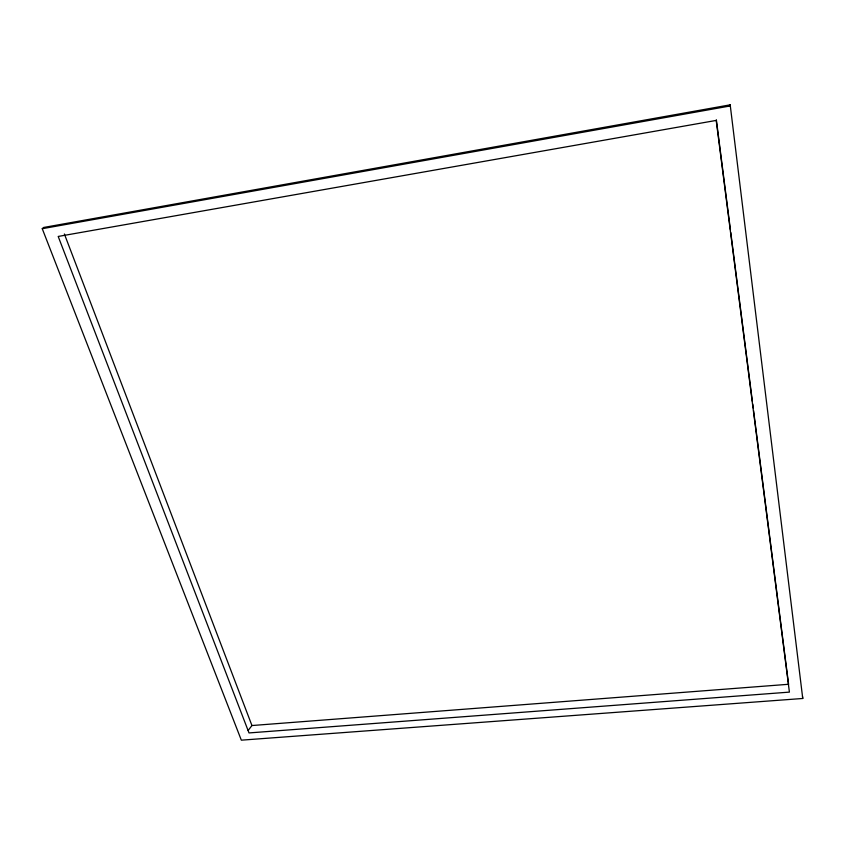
<?xml version="1.0" encoding="UTF-8"?>
<svg xmlns="http://www.w3.org/2000/svg" width="845" height="845" viewBox="0 0 845 845"><rect width="100%" height="100%" fill="white"/><g stroke="black" fill="none" stroke-linecap="round" stroke-linejoin="round"><path stroke-width="1.27" d="M248.155 730.45L251.947 725.538L788.596 684.281L753.571 410.585M42.25 228.699L43.602 227.474L730.186 104.833L802.75 698.477L241.332 740.167L42.25 228.699L730.302 105.942L730.186 104.833L728.136 106.428M64.368 233.97L251.947 725.538M716.37 119.874L730.439 229.872M730.777 232.491L752.399 401.417M752.737 404.037L753.233 407.966M802.518 696.491L802.75 698.477M716.201 120.423L58.199 236.452L249.011 732.932L789.41 692.118L716.201 120.423"/></g></svg>
